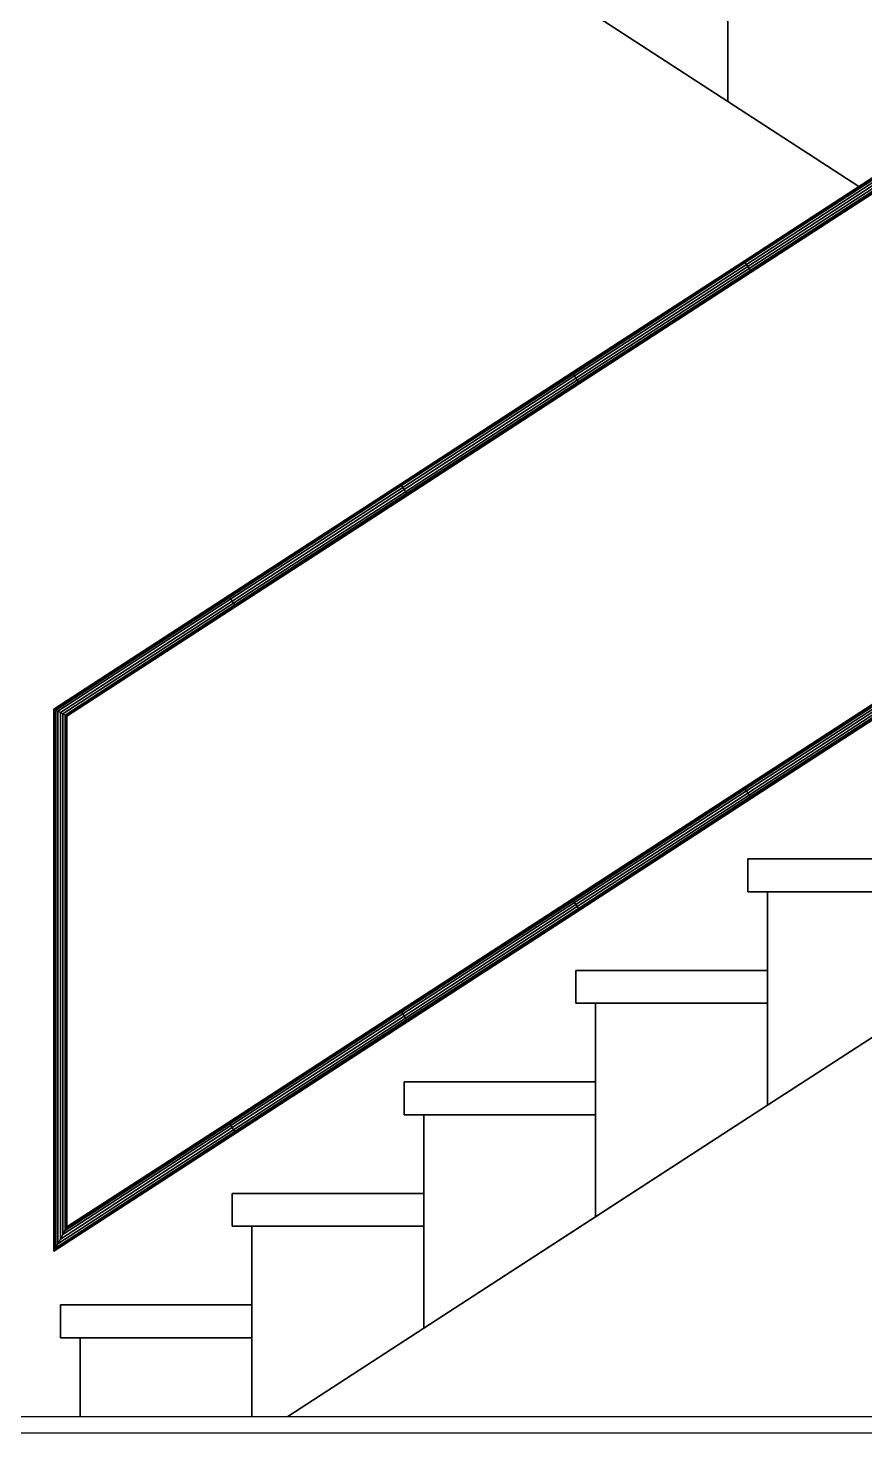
# Model space of a CAD drawing. Header units: millimetres. Extents: x 4647 to 73915, y -13612 to -8141.
# Drawn here: x 17624.8 to 17751.9, y -11076.1 to -10862.6 of the extents above; entities that cross this region are included whole.
import ezdxf

# ---------------------------------------------------------------- set-up
doc = ezdxf.new("R2010")
doc.units = ezdxf.units.MM
for name, color, linetype in [('Konstrukcja - Ściany zew', 7, 'Continuous'), ('Structural - Combined', 7, 'Continuous'), ('WIDOK', 7, 'Continuous')]:
    doc.layers.add(name, color=color, linetype=linetype)

msp = doc.modelspace()

# ---------------------------------------------------------------- linework, layer by layer
for p, q in [((17731.11, -10873.79), (17705, -10856.84)), ((17705, -10856.84), (17731.11, -10873.79)), ((17731.11, -10858.29), (17731.11, -10873.79)), ((17731.11, -10873.79), (17731.11, -10858.29)), ((17751, -10886.69), (17731.11, -10873.79)), ((17731.11, -10873.79), (17751, -10886.69)), ((17759.68, -10881.06), (17733.57, -10898.01)), ((17733.61, -10898.07), (17759.72, -10881.13)), ((17759.72, -10881.13), (17733.61, -10898.07)), ((17733.73, -10898.25), (17759.84, -10881.31)), ((17759.84, -10881.31), (17733.73, -10898.25)), ((17733.91, -10898.53), (17760.02, -10881.58)), ((17760.02, -10881.58), (17733.91, -10898.53)), ((17734.11, -10898.85), (17760.22, -10881.9)), ((17760.22, -10881.9), (17734.11, -10898.85)), ((17734.32, -10899.17), (17760.43, -10882.22)), ((17760.43, -10882.22), (17734.32, -10899.17)), ((17734.5, -10899.44), (17760.61, -10882.5)), ((17760.61, -10882.5), (17734.5, -10899.44)), ((17734.62, -10899.62), (17760.73, -10882.68)), ((17760.73, -10882.68), (17734.62, -10899.62)), ((17734.66, -10899.69), (17760.77, -10882.74)), ((17751, -10886.69), (17757.22, -10882.66)), ((17707.46, -10914.95), (17751, -10886.69)), ((17752.84, -10887.89), (17708.55, -10916.63)), ((17733.57, -10898.01), (17707.46, -10914.95)), ((17707.5, -10915.02), (17733.61, -10898.07)), ((17733.61, -10898.07), (17707.5, -10915.02)), ((17707.62, -10915.2), (17733.73, -10898.25)), ((17733.73, -10898.25), (17707.62, -10915.2)), ((17707.79, -10915.47), (17733.91, -10898.53)), ((17733.91, -10898.53), (17707.79, -10915.47)), ((17733.57, -10898.01), (17733.61, -10898.07)), ((17733.61, -10898.07), (17733.57, -10898.01)), ((17733.61, -10898.07), (17733.73, -10898.25)), ((17733.73, -10898.25), (17733.61, -10898.07)), ((17733.73, -10898.25), (17733.91, -10898.53)), ((17733.91, -10898.53), (17733.73, -10898.25)), ((17733.91, -10898.53), (17734.11, -10898.85)), ((17734.11, -10898.85), (17733.91, -10898.53)), ((17708, -10915.79), (17734.11, -10898.85)), ((17734.11, -10898.85), (17708, -10915.79)), ((17708.21, -10916.11), (17734.32, -10899.17)), ((17734.32, -10899.17), (17708.21, -10916.11)), ((17708.39, -10916.38), (17734.5, -10899.44)), ((17734.5, -10899.44), (17708.39, -10916.38)), ((17708.51, -10916.57), (17734.62, -10899.62)), ((17734.62, -10899.62), (17708.51, -10916.57)), ((17708.55, -10916.63), (17734.66, -10899.69)), ((17734.11, -10898.85), (17734.32, -10899.17)), ((17734.32, -10899.17), (17734.11, -10898.85)), ((17734.32, -10899.17), (17734.5, -10899.44)), ((17734.5, -10899.44), (17734.32, -10899.17)), ((17734.5, -10899.44), (17734.62, -10899.62)), ((17734.62, -10899.62), (17734.5, -10899.44)), ((17734.62, -10899.62), (17734.66, -10899.69)), ((17734.66, -10899.69), (17734.62, -10899.62)), ((17681.35, -10931.9), (17707.46, -10914.95)), ((17707.46, -10914.95), (17681.35, -10931.9)), ((17681.39, -10931.96), (17707.5, -10915.02)), ((17707.5, -10915.02), (17681.39, -10931.96)), ((17681.51, -10932.14), (17707.62, -10915.2)), ((17707.62, -10915.2), (17681.51, -10932.14)), ((17681.68, -10932.41), (17707.79, -10915.47)), ((17707.79, -10915.47), (17681.68, -10932.41)), ((17681.89, -10932.74), (17708, -10915.79)), ((17708, -10915.79), (17681.89, -10932.74)), ((17707.46, -10914.95), (17707.5, -10915.02)), ((17707.5, -10915.02), (17707.46, -10914.95)), ((17707.5, -10915.02), (17707.62, -10915.2)), ((17707.62, -10915.2), (17707.5, -10915.02)), ((17707.62, -10915.2), (17707.79, -10915.47)), ((17707.79, -10915.47), (17707.62, -10915.2)), ((17707.79, -10915.47), (17708, -10915.79)), ((17708, -10915.79), (17707.79, -10915.47)), ((17708, -10915.79), (17708.21, -10916.11)), ((17708.21, -10916.11), (17708, -10915.79)), ((17682.1, -10933.06), (17708.21, -10916.11)), ((17708.21, -10916.11), (17682.1, -10933.06)), ((17682.28, -10933.33), (17708.39, -10916.38)), ((17708.39, -10916.38), (17682.28, -10933.33)), ((17682.39, -10933.51), (17708.51, -10916.57)), ((17708.51, -10916.57), (17682.39, -10933.51)), ((17708.55, -10916.63), (17682.44, -10933.57)), ((17682.44, -10933.57), (17708.55, -10916.63)), ((17708.21, -10916.11), (17708.39, -10916.38)), ((17708.39, -10916.38), (17708.21, -10916.11)), ((17708.39, -10916.38), (17708.51, -10916.57)), ((17708.51, -10916.57), (17708.39, -10916.38)), ((17708.51, -10916.57), (17708.55, -10916.63)), ((17708.55, -10916.63), (17708.51, -10916.57)), ((17655.24, -10948.84), (17681.35, -10931.9)), ((17681.35, -10931.9), (17655.24, -10948.84)), ((17655.28, -10948.9), (17681.39, -10931.96)), ((17681.39, -10931.96), (17655.28, -10948.9)), ((17655.4, -10949.09), (17681.51, -10932.14)), ((17681.51, -10932.14), (17655.4, -10949.09)), ((17655.57, -10949.36), (17681.68, -10932.41)), ((17681.68, -10932.41), (17655.57, -10949.36)), ((17655.78, -10949.68), (17681.89, -10932.74)), ((17681.89, -10932.74), (17655.78, -10949.68)), ((17681.35, -10931.9), (17681.39, -10931.96)), ((17681.39, -10931.96), (17681.35, -10931.9)), ((17681.39, -10931.96), (17681.51, -10932.14)), ((17681.51, -10932.14), (17681.39, -10931.96)), ((17681.51, -10932.14), (17681.68, -10932.41)), ((17681.68, -10932.41), (17681.51, -10932.14)), ((17681.68, -10932.41), (17681.89, -10932.74)), ((17681.89, -10932.74), (17681.68, -10932.41)), ((17681.89, -10932.74), (17682.1, -10933.06)), ((17682.1, -10933.06), (17681.89, -10932.74)), ((17655.99, -10950), (17682.1, -10933.06)), ((17682.1, -10933.06), (17655.99, -10950)), ((17656.17, -10950.27), (17682.28, -10933.33)), ((17682.28, -10933.33), (17656.17, -10950.27)), ((17656.28, -10950.45), (17682.39, -10933.51)), ((17682.39, -10933.51), (17656.28, -10950.45)), ((17682.44, -10933.57), (17656.32, -10950.52)), ((17656.32, -10950.52), (17682.44, -10933.57)), ((17682.1, -10933.06), (17682.28, -10933.33)), ((17682.28, -10933.33), (17682.1, -10933.06)), ((17682.28, -10933.33), (17682.39, -10933.51)), ((17682.39, -10933.51), (17682.28, -10933.33)), ((17682.39, -10933.51), (17682.44, -10933.57)), ((17682.44, -10933.57), (17682.39, -10933.51)), ((17707.46, -10994.95), (17785.79, -10944.12)), ((17786.88, -10945.8), (17708.55, -10996.63)), ((17628.67, -10966.08), (17655.24, -10948.84)), ((17655.24, -10948.84), (17628.67, -10966.08)), ((17628.75, -10966.12), (17655.28, -10948.9)), ((17655.28, -10948.9), (17628.75, -10966.12)), ((17628.96, -10966.24), (17655.4, -10949.09)), ((17655.4, -10949.09), (17628.96, -10966.24)), ((17629.29, -10966.42), (17655.57, -10949.36)), ((17655.57, -10949.36), (17629.29, -10966.42)), ((17629.67, -10966.62), (17655.78, -10949.68)), ((17655.78, -10949.68), (17629.67, -10966.62)), ((17655.24, -10948.84), (17655.28, -10948.9)), ((17655.28, -10948.9), (17655.24, -10948.84)), ((17655.28, -10948.9), (17655.4, -10949.09)), ((17655.4, -10949.09), (17655.28, -10948.9)), ((17655.4, -10949.09), (17655.57, -10949.36)), ((17655.57, -10949.36), (17655.4, -10949.09)), ((17655.57, -10949.36), (17655.78, -10949.68)), ((17655.78, -10949.68), (17655.57, -10949.36)), ((17655.78, -10949.68), (17655.99, -10950)), ((17655.99, -10950), (17655.78, -10949.68)), ((17630.05, -10966.83), (17655.99, -10950)), ((17655.99, -10950), (17630.05, -10966.83)), ((17630.38, -10967.01), (17656.17, -10950.27)), ((17656.17, -10950.27), (17630.38, -10967.01)), ((17630.59, -10967.13), (17656.28, -10950.45)), ((17656.28, -10950.45), (17630.59, -10967.13)), ((17656.32, -10950.52), (17630.67, -10967.17)), ((17630.67, -10967.17), (17656.32, -10950.52)), ((17655.99, -10950), (17656.17, -10950.27)), ((17656.17, -10950.27), (17655.99, -10950)), ((17656.17, -10950.27), (17656.28, -10950.45)), ((17656.28, -10950.45), (17656.17, -10950.27)), ((17656.28, -10950.45), (17656.32, -10950.52)), ((17656.32, -10950.52), (17656.28, -10950.45)), ((17759.68, -10961.06), (17733.57, -10978.01)), ((17759.72, -10961.13), (17733.61, -10978.07)), ((17733.61, -10978.07), (17759.72, -10961.13)), ((17759.84, -10961.31), (17733.73, -10978.25)), ((17733.73, -10978.25), (17759.84, -10961.31)), ((17760.02, -10961.58), (17733.91, -10978.53)), ((17733.91, -10978.53), (17760.02, -10961.58)), ((17760.22, -10961.9), (17734.11, -10978.85)), ((17734.11, -10978.85), (17760.22, -10961.9)), ((17760.43, -10962.22), (17734.32, -10979.17)), ((17734.32, -10979.17), (17760.43, -10962.22)), ((17760.61, -10962.5), (17734.5, -10979.44)), ((17734.5, -10979.44), (17760.61, -10962.5)), ((17760.73, -10962.68), (17734.62, -10979.62)), ((17734.62, -10979.62), (17760.73, -10962.68)), ((17734.66, -10979.69), (17760.77, -10962.74)), ((17628.67, -11048.47), (17628.67, -10966.08)), ((17628.67, -10966.08), (17628.75, -10966.12)), ((17628.67, -10966.08), (17628.67, -11048.47)), ((17628.75, -10966.12), (17628.67, -10966.08)), ((17628.75, -10966.12), (17628.96, -10966.24)), ((17628.75, -11048.33), (17628.75, -10966.12)), ((17628.75, -10966.12), (17628.75, -11048.33)), ((17628.96, -10966.24), (17628.75, -10966.12)), ((17628.96, -10966.24), (17629.29, -10966.42)), ((17628.96, -11047.93), (17628.96, -10966.24)), ((17628.96, -10966.24), (17628.96, -11047.93)), ((17629.29, -10966.42), (17628.96, -10966.24)), ((17629.29, -10966.42), (17629.67, -10966.62)), ((17629.29, -11047.33), (17629.29, -10966.42)), ((17629.29, -10966.42), (17629.29, -11047.33)), ((17629.67, -10966.62), (17629.29, -10966.42)), ((17629.67, -10966.62), (17630.05, -10966.83)), ((17629.67, -11046.62), (17629.67, -10966.62)), ((17629.67, -10966.62), (17629.67, -11046.62)), ((17630.05, -10966.83), (17629.67, -10966.62)), ((17630.05, -10966.83), (17630.38, -10967.01)), ((17630.05, -11045.92), (17630.05, -10966.83)), ((17630.05, -10966.83), (17630.05, -11045.92)), ((17630.38, -10967.01), (17630.05, -10966.83)), ((17630.38, -10967.01), (17630.59, -10967.13)), ((17630.38, -11045.32), (17630.38, -10967.01)), ((17630.38, -10967.01), (17630.38, -11045.32)), ((17630.59, -10967.13), (17630.38, -10967.01)), ((17630.59, -10967.13), (17630.67, -10967.17)), ((17630.59, -11044.92), (17630.59, -10967.13)), ((17630.59, -10967.13), (17630.59, -11044.92)), ((17630.67, -10967.17), (17630.59, -10967.13)), ((17630.67, -10967.17), (17630.67, -11044.78)), ((17630.67, -11044.78), (17630.67, -10967.17)), ((17733.57, -10978.01), (17707.46, -10994.95)), ((17733.61, -10978.07), (17707.5, -10995.02)), ((17707.5, -10995.02), (17733.61, -10978.07)), ((17733.73, -10978.25), (17707.62, -10995.2)), ((17707.62, -10995.2), (17733.73, -10978.25)), ((17733.91, -10978.53), (17707.79, -10995.47)), ((17707.79, -10995.47), (17733.91, -10978.53)), ((17734.11, -10978.85), (17708, -10995.79)), ((17708, -10995.79), (17734.11, -10978.85)), ((17734.32, -10979.17), (17708.21, -10996.11)), ((17708.21, -10996.11), (17734.32, -10979.17)), ((17734.5, -10979.44), (17708.39, -10996.38)), ((17708.39, -10996.38), (17734.5, -10979.44)), ((17734.62, -10979.62), (17708.51, -10996.57)), ((17708.51, -10996.57), (17734.62, -10979.62)), ((17708.55, -10996.63), (17734.66, -10979.69)), ((17733.61, -10978.07), (17733.57, -10978.01)), ((17733.57, -10978.01), (17733.61, -10978.07)), ((17733.73, -10978.25), (17733.61, -10978.07)), ((17733.61, -10978.07), (17733.73, -10978.25)), ((17733.91, -10978.53), (17733.73, -10978.25)), ((17733.73, -10978.25), (17733.91, -10978.53)), ((17734.11, -10978.85), (17733.91, -10978.53)), ((17733.91, -10978.53), (17734.11, -10978.85)), ((17734.32, -10979.17), (17734.11, -10978.85)), ((17734.11, -10978.85), (17734.32, -10979.17)), ((17734.5, -10979.44), (17734.32, -10979.17)), ((17734.32, -10979.17), (17734.5, -10979.44)), ((17734.62, -10979.62), (17734.5, -10979.44)), ((17734.5, -10979.44), (17734.62, -10979.62)), ((17734.66, -10979.69), (17734.62, -10979.62)), ((17734.62, -10979.62), (17734.66, -10979.69)), ((17734.11, -10993.85), (17734.11, -10988.85)), ((17734.11, -10988.85), (17763.22, -10988.85)), ((17763.22, -10988.85), (17734.11, -10988.85)), ((17734.11, -10988.85), (17734.11, -10993.85)), ((17737.11, -10993.85), (17734.11, -10993.85)), ((17734.11, -10993.85), (17763.22, -10993.85)), ((17737.11, -11005.79), (17737.11, -10993.85)), ((17763.22, -10993.85), (17737.11, -10993.85)), ((17737.11, -10993.85), (17737.11, -11010.79)), ((17681.35, -11011.9), (17707.46, -10994.95)), ((17707.46, -10994.95), (17681.35, -11011.9)), ((17707.5, -10995.02), (17681.39, -11011.96)), ((17681.39, -11011.96), (17707.5, -10995.02)), ((17707.62, -10995.2), (17681.51, -11012.14)), ((17681.51, -11012.14), (17707.62, -10995.2)), ((17707.79, -10995.47), (17681.68, -11012.41)), ((17681.68, -11012.41), (17707.79, -10995.47)), ((17708, -10995.79), (17681.89, -11012.74)), ((17681.89, -11012.74), (17708, -10995.79)), ((17708.21, -10996.11), (17682.1, -11013.06)), ((17682.1, -11013.06), (17708.21, -10996.11)), ((17708.39, -10996.38), (17682.28, -11013.33)), ((17682.28, -11013.33), (17708.39, -10996.38)), ((17708.51, -10996.57), (17682.39, -11013.51)), ((17682.39, -11013.51), (17708.51, -10996.57)), ((17708.55, -10996.63), (17682.44, -11013.57)), ((17682.44, -11013.57), (17708.55, -10996.63)), ((17707.5, -10995.02), (17707.46, -10994.95)), ((17707.46, -10994.95), (17707.5, -10995.02)), ((17707.62, -10995.2), (17707.5, -10995.02)), ((17707.5, -10995.02), (17707.62, -10995.2)), ((17707.79, -10995.47), (17707.62, -10995.2)), ((17707.62, -10995.2), (17707.79, -10995.47)), ((17708, -10995.79), (17707.79, -10995.47)), ((17707.79, -10995.47), (17708, -10995.79)), ((17708.21, -10996.11), (17708, -10995.79)), ((17708, -10995.79), (17708.21, -10996.11)), ((17708.39, -10996.38), (17708.21, -10996.11)), ((17708.21, -10996.11), (17708.39, -10996.38)), ((17708.51, -10996.57), (17708.39, -10996.38)), ((17708.39, -10996.38), (17708.51, -10996.57)), ((17708.55, -10996.63), (17708.51, -10996.57)), ((17708.51, -10996.57), (17708.55, -10996.63)), ((17708, -11010.79), (17708, -11005.79)), ((17708, -11005.79), (17737.11, -11005.79)), ((17737.11, -11005.79), (17708, -11005.79)), ((17708, -11005.79), (17708, -11010.79)), ((17737.11, -11010.79), (17737.11, -11005.79)), ((17763.22, -11009.34), (17737.11, -11026.29)), ((17737.11, -11026.29), (17763.22, -11009.34)), ((17711, -11010.79), (17708, -11010.79)), ((17708, -11010.79), (17737.11, -11010.79)), ((17711, -11022.74), (17711, -11010.79)), ((17737.11, -11010.79), (17711, -11010.79)), ((17711, -11010.79), (17711, -11027.74)), ((17737.11, -11026.29), (17737.11, -11010.79)), ((17737.11, -11010.79), (17737.11, -11026.29)), ((17655.24, -11028.84), (17681.35, -11011.9)), ((17681.35, -11011.9), (17655.24, -11028.84)), ((17681.39, -11011.96), (17655.28, -11028.9)), ((17655.28, -11028.9), (17681.39, -11011.96)), ((17681.51, -11012.14), (17655.4, -11029.09)), ((17655.4, -11029.09), (17681.51, -11012.14)), ((17681.68, -11012.41), (17655.57, -11029.36)), ((17655.57, -11029.36), (17681.68, -11012.41)), ((17681.89, -11012.74), (17655.78, -11029.68)), ((17655.78, -11029.68), (17681.89, -11012.74)), ((17682.1, -11013.06), (17655.99, -11030)), ((17655.99, -11030), (17682.1, -11013.06)), ((17682.28, -11013.33), (17656.17, -11030.27)), ((17656.17, -11030.27), (17682.28, -11013.33)), ((17682.39, -11013.51), (17656.28, -11030.45)), ((17656.28, -11030.45), (17682.39, -11013.51)), ((17682.44, -11013.57), (17656.32, -11030.52)), ((17656.32, -11030.52), (17682.44, -11013.57)), ((17681.39, -11011.96), (17681.35, -11011.9)), ((17681.35, -11011.9), (17681.39, -11011.96)), ((17681.51, -11012.14), (17681.39, -11011.96)), ((17681.39, -11011.96), (17681.51, -11012.14)), ((17681.68, -11012.41), (17681.51, -11012.14)), ((17681.51, -11012.14), (17681.68, -11012.41)), ((17681.89, -11012.74), (17681.68, -11012.41)), ((17681.68, -11012.41), (17681.89, -11012.74)), ((17682.1, -11013.06), (17681.89, -11012.74)), ((17681.89, -11012.74), (17682.1, -11013.06)), ((17682.28, -11013.33), (17682.1, -11013.06)), ((17682.1, -11013.06), (17682.28, -11013.33)), ((17682.39, -11013.51), (17682.28, -11013.33)), ((17682.28, -11013.33), (17682.39, -11013.51)), ((17682.44, -11013.57), (17682.39, -11013.51)), ((17682.39, -11013.51), (17682.44, -11013.57)), ((17681.89, -11027.74), (17681.89, -11022.74)), ((17681.89, -11022.74), (17711, -11022.74)), ((17711, -11022.74), (17681.89, -11022.74)), ((17681.89, -11022.74), (17681.89, -11027.74)), ((17711, -11027.74), (17711, -11022.74)), ((17737.11, -11026.29), (17684.89, -11060.18)), ((17711, -11043.23), (17737.11, -11026.29)), ((17655.28, -11028.9), (17630.59, -11044.92)), ((17630.59, -11044.92), (17655.28, -11028.9)), ((17630.67, -11044.78), (17655.24, -11028.84)), ((17655.24, -11028.84), (17630.67, -11044.78)), ((17655.28, -11028.9), (17655.24, -11028.84)), ((17655.24, -11028.84), (17655.28, -11028.9)), ((17655.4, -11029.09), (17655.28, -11028.9)), ((17655.28, -11028.9), (17655.4, -11029.09)), ((17684.89, -11027.74), (17681.89, -11027.74)), ((17681.89, -11027.74), (17711, -11027.74)), ((17684.89, -11039.68), (17684.89, -11027.74)), ((17711, -11027.74), (17684.89, -11027.74)), ((17684.89, -11027.74), (17684.89, -11044.68)), ((17711, -11043.23), (17711, -11027.74)), ((17711, -11027.74), (17711, -11043.23)), ((17656.32, -11030.52), (17628.67, -11048.47)), ((17628.67, -11048.47), (17656.32, -11030.52)), ((17656.28, -11030.45), (17628.75, -11048.33)), ((17628.75, -11048.33), (17656.28, -11030.45)), ((17656.17, -11030.27), (17628.96, -11047.93)), ((17628.96, -11047.93), (17656.17, -11030.27)), ((17655.99, -11030), (17629.29, -11047.33)), ((17629.29, -11047.33), (17655.99, -11030)), ((17655.78, -11029.68), (17629.67, -11046.62)), ((17629.67, -11046.62), (17655.78, -11029.68)), ((17655.57, -11029.36), (17630.05, -11045.92)), ((17630.05, -11045.92), (17655.57, -11029.36)), ((17655.4, -11029.09), (17630.38, -11045.32)), ((17630.38, -11045.32), (17655.4, -11029.09)), ((17655.57, -11029.36), (17655.4, -11029.09)), ((17655.4, -11029.09), (17655.57, -11029.36)), ((17655.78, -11029.68), (17655.57, -11029.36)), ((17655.57, -11029.36), (17655.78, -11029.68)), ((17655.99, -11030), (17655.78, -11029.68)), ((17655.78, -11029.68), (17655.99, -11030)), ((17656.17, -11030.27), (17655.99, -11030)), ((17655.99, -11030), (17656.17, -11030.27)), ((17656.28, -11030.45), (17656.17, -11030.27)), ((17656.17, -11030.27), (17656.28, -11030.45)), ((17656.32, -11030.52), (17656.28, -11030.45)), ((17656.28, -11030.45), (17656.32, -11030.52)), ((17655.78, -11044.68), (17655.78, -11039.68)), ((17655.78, -11039.68), (17684.89, -11039.68)), ((17684.89, -11039.68), (17655.78, -11039.68)), ((17655.78, -11039.68), (17655.78, -11044.68)), ((17684.89, -11044.68), (17684.89, -11039.68)), ((17684.89, -11060.18), (17711, -11043.23)), ((17630.05, -11045.92), (17629.67, -11046.62)), ((17629.67, -11046.62), (17630.05, -11045.92)), ((17630.38, -11045.32), (17630.05, -11045.92)), ((17630.05, -11045.92), (17630.38, -11045.32)), ((17630.59, -11044.92), (17630.38, -11045.32)), ((17630.38, -11045.32), (17630.59, -11044.92)), ((17630.67, -11044.78), (17630.59, -11044.92)), ((17630.59, -11044.92), (17630.67, -11044.78)), ((17658.78, -11044.68), (17655.78, -11044.68)), ((17655.78, -11044.68), (17684.89, -11044.68)), ((17658.78, -11056.62), (17658.78, -11044.68)), ((17658.78, -11044.68), (17658.78, -11061.62)), ((17684.89, -11044.68), (17658.78, -11044.68)), ((17684.89, -11060.18), (17684.89, -11044.68)), ((17684.89, -11044.68), (17684.89, -11060.18)), ((17628.96, -11047.93), (17628.75, -11048.33)), ((17628.75, -11048.33), (17628.96, -11047.93)), ((17629.29, -11047.33), (17628.96, -11047.93)), ((17628.96, -11047.93), (17629.29, -11047.33)), ((17629.67, -11046.62), (17629.29, -11047.33)), ((17629.29, -11047.33), (17629.67, -11046.62)), ((17628.75, -11048.33), (17628.67, -11048.47)), ((17628.67, -11048.47), (17628.75, -11048.33)), ((17629.67, -11061.62), (17629.67, -11056.62)), ((17629.67, -11056.62), (17658.78, -11056.62)), ((17658.78, -11056.62), (17629.67, -11056.62)), ((17629.67, -11056.62), (17629.67, -11061.62)), ((17658.78, -11061.62), (17658.78, -11056.62)), ((17684.89, -11060.18), (17664.25, -11073.57)), ((17664.25, -11073.57), (17684.89, -11060.18)), ((17632.67, -11061.62), (17629.67, -11061.62)), ((17629.67, -11061.62), (17658.78, -11061.62)), ((17632.67, -11073.57), (17632.67, -11061.62)), ((17632.67, -11061.62), (17632.67, -11073.57)), ((17658.78, -11061.62), (17632.67, -11061.62)), ((17658.78, -11073.57), (17658.78, -11061.62)), ((17658.78, -11061.62), (17658.78, -11073.57)), ((17570.55, -11073.57), (17632.67, -11073.57)), ((17632.67, -11073.57), (17658.78, -11073.57)), ((17658.78, -11073.57), (17664.25, -11073.57)), ((17664.25, -11073.57), (17843.56, -11073.57))]:
    msp.add_line(p, q)
at = {"layer": 'Konstrukcja - Ściany zew', "color": 251, "lineweight": 15}
for p, q in [((17705, -10856.84), (17731.11, -10873.79)), ((17731.11, -10873.79), (17751, -10886.69))]:
    msp.add_line(p, q, dxfattribs=at)
at = {"layer": 'Structural - Combined', "color": 161, "lineweight": 25}
for p, q in [((17759.68, -10881.06), (17733.57, -10898.01)), ((17760.77, -10882.74), (17734.66, -10899.69)), ((17733.57, -10898.01), (17707.46, -10914.95)), ((17734.66, -10899.69), (17708.55, -10916.63)), ((17707.46, -10914.95), (17681.35, -10931.9)), ((17708.55, -10916.63), (17682.44, -10933.57)), ((17681.35, -10931.9), (17655.24, -10948.84)), ((17682.44, -10933.57), (17656.32, -10950.52)), ((17655.24, -10948.84), (17628.67, -10966.08)), ((17656.32, -10950.52), (17630.67, -10967.17)), ((17733.57, -10978.01), (17759.68, -10961.06)), ((17734.66, -10979.69), (17760.77, -10962.74)), ((17628.67, -10966.08), (17628.75, -10966.12)), ((17628.67, -10966.08), (17628.67, -11048.47)), ((17628.75, -10966.12), (17628.96, -10966.24)), ((17628.96, -10966.24), (17629.29, -10966.42)), ((17630.05, -10966.83), (17630.38, -10967.01)), ((17630.38, -10967.01), (17630.59, -10967.13)), ((17630.59, -10967.13), (17630.67, -10967.17)), ((17630.67, -10967.17), (17630.67, -11044.78)), ((17707.46, -10994.95), (17733.57, -10978.01)), ((17708.55, -10996.63), (17734.66, -10979.69)), ((17681.35, -11011.9), (17707.46, -10994.95)), ((17682.44, -11013.57), (17708.55, -10996.63)), ((17655.24, -11028.84), (17681.35, -11011.9)), ((17656.32, -11030.52), (17682.44, -11013.57)), ((17630.67, -11044.78), (17655.24, -11028.84)), ((17628.67, -11048.47), (17656.32, -11030.52)), ((17629.67, -11046.62), (17630.05, -11045.92)), ((17630.05, -11045.92), (17630.38, -11045.32)), ((17630.38, -11045.32), (17630.59, -11044.92)), ((17630.59, -11044.92), (17630.67, -11044.78)), ((17628.75, -11048.33), (17628.96, -11047.93)), ((17628.96, -11047.93), (17629.29, -11047.33)), ((17629.29, -11047.33), (17629.67, -11046.62)), ((17628.67, -11048.47), (17628.75, -11048.33))]:
    msp.add_line(p, q, dxfattribs=at)
at = {"layer": 'Structural - Combined'}
for p, q in [((17763.22, -10988.85), (17734.11, -10988.85)), ((17734.11, -10993.85), (17734.11, -10988.85)), ((17737.11, -10993.85), (17734.11, -10993.85)), ((17737.11, -11005.79), (17708, -11005.79)), ((17708, -11010.79), (17708, -11005.79)), ((17711, -11010.79), (17708, -11010.79)), ((17711, -11022.74), (17681.89, -11022.74)), ((17681.89, -11027.74), (17681.89, -11022.74)), ((17684.89, -11027.74), (17681.89, -11027.74)), ((17684.89, -11039.68), (17655.78, -11039.68)), ((17655.78, -11044.68), (17655.78, -11039.68)), ((17658.78, -11044.68), (17655.78, -11044.68)), ((17658.78, -11056.62), (17629.67, -11056.62)), ((17629.67, -11061.62), (17629.67, -11056.62)), ((17632.67, -11061.62), (17629.67, -11061.62))]:
    msp.add_line(p, q, dxfattribs=at)
at = {"layer": 'Structural - Combined', "color": 134, "lineweight": 18}
for p, q in [((17737.11, -11010.79), (17737.11, -10993.85)), ((17737.11, -10993.85), (17763.22, -10993.85)), ((17737.11, -11026.29), (17763.22, -11009.34)), ((17711, -11027.74), (17711, -11010.79)), ((17711, -11010.79), (17737.11, -11010.79)), ((17711, -11043.23), (17737.11, -11026.29)), ((17684.89, -11044.68), (17684.89, -11027.74)), ((17684.89, -11027.74), (17711, -11027.74)), ((17684.89, -11060.18), (17711, -11043.23)), ((17658.78, -11061.62), (17658.78, -11044.68)), ((17658.78, -11044.68), (17684.89, -11044.68)), ((17664.25, -11073.57), (17684.89, -11060.18)), ((17632.67, -11073.57), (17632.67, -11061.62)), ((17632.67, -11061.62), (17658.78, -11061.62))]:
    msp.add_line(p, q, dxfattribs=at)
at = {"layer": 'WIDOK'}
for p, q in [((17023.56, -11073.57), (17943.56, -11073.57)), ((17023.56, -11076.07), (17943.56, -11076.07)), ((17023.56, -11076.07), (17943.56, -11076.07))]:
    msp.add_line(p, q, dxfattribs=at)

doc.saveas('drawing.dxf')
